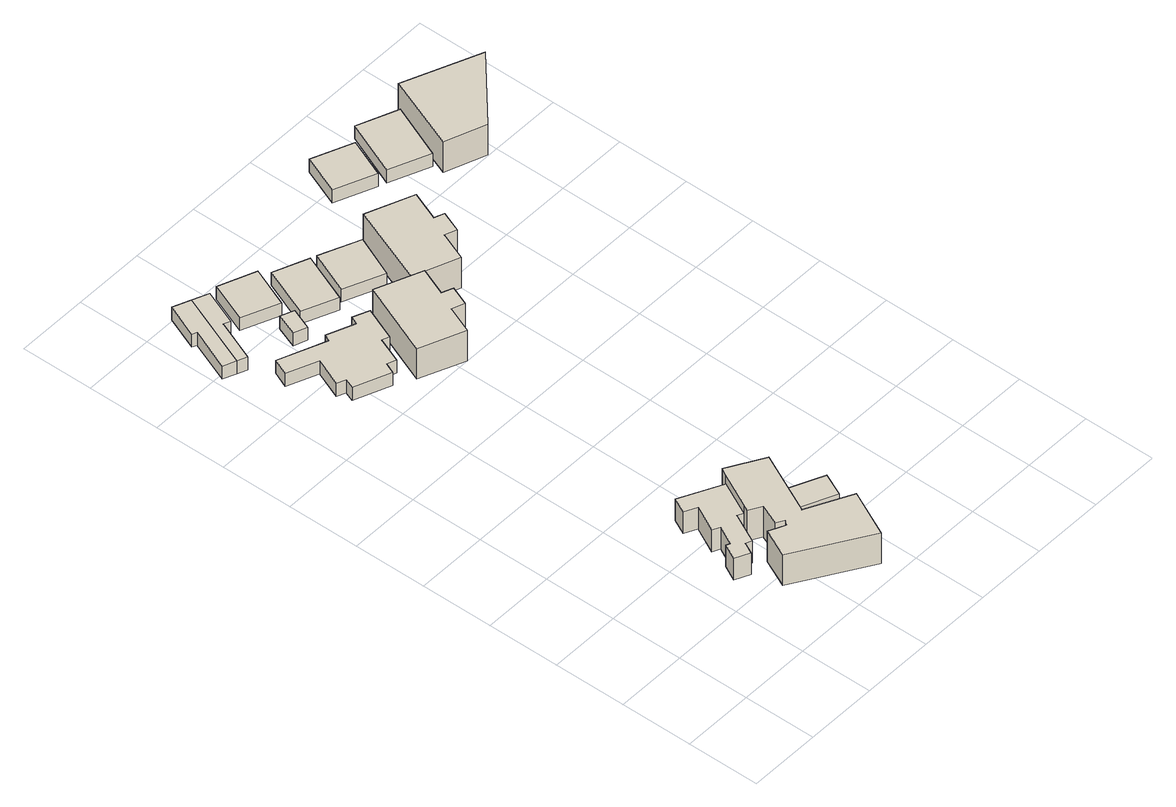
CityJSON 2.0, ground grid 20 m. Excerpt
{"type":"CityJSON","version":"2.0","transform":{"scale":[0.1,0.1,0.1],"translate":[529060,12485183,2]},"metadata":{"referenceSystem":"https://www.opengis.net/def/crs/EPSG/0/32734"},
"CityObjects":{
"building1":{"type":"Building","attributes":{"address":"eldc 310 Victoria Road Woodstock Cape Town","building":"retail","building:levels":2,"operator":"European Light + Design Centre","building_height":6.9,"plus_code":"4FRW3F94+86P","ground_height":23.98,"roof_height":30.88},"geometry":[{"type":"Solid","lod":"1","boundaries":[[[[0,1,2,3]],[[1,4,5,2]],[[4,6,7,5]],[[6,8,9,7]],[[8,10,11,9]],[[10,12,13,11]],[[12,14,15,13]],[[14,16,17,15]],[[16,18,19,17]],[[18,20,21,19]],[[20,22,23,21]],[[22,24,25,23]],[[24,26,27,25]],[[26,0,3,27]],[[3,2,5,7,9,11,13,15,17,19,21,23,25,27]],[[26,24,22,20,18,16,14,12,10,8,6,4,1,0]]]]}]},
"building2":{"type":"Building","attributes":{"building":"retail","building:levels":3,"building_height":9.7,"plus_code":"4FRW3F94+77R","ground_height":23.98,"roof_height":33.68},"geometry":[{"type":"Solid","lod":"1","boundaries":[[[[0,26,28,29]],[[26,30,31,28]],[[30,32,33,31]],[[32,34,35,33]],[[34,36,37,35]],[[36,38,39,37]],[[38,40,41,39]],[[40,42,43,41]],[[42,44,45,43]],[[44,46,47,45]],[[46,48,49,47]],[[48,50,51,49]],[[50,52,53,51]],[[52,0,29,53]],[[29,28,31,33,35,37,39,41,43,45,47,49,51,53]],[[52,50,48,46,44,42,40,38,36,34,32,30,26,0]]]]}]},
"building3":{"type":"Building","attributes":{"address":"32 Ormskirk Street Woodstock Cape Town","building":"house","building:levels":1,"building_height":4.1,"plus_code":"4FRW3F94+Q4V","ground_height":19.64,"roof_height":23.74},"geometry":[{"type":"Solid","lod":"1","boundaries":[[[[54,55,56,57]],[[55,58,59,56]],[[58,60,61,59]],[[60,62,63,61]],[[62,64,65,63]],[[64,54,57,65]],[[57,56,59,61,63,65]],[[64,62,60,58,55,54]]]]}]},
"building4":{"type":"Building","attributes":{"address":"34 Ormskirk Street Woodstock Cape Town","building":"house","building:levels":1,"building_height":4.1,"plus_code":"4FRW3F94+R45","ground_height":19.64,"roof_height":23.74},"geometry":[{"type":"Solid","lod":"1","boundaries":[[[[54,64,65,57]],[[64,66,67,65]],[[66,68,69,67]],[[68,70,71,69]],[[70,72,73,71]],[[72,54,57,73]],[[57,65,67,69,71,73]],[[72,70,68,66,64,54]]]]}]},
"building5":{"type":"Building","attributes":{"building":"service","building:levels":1,"building_height":4.1,"plus_code":"4FRW3F94+78V","ground_height":24.58,"roof_height":28.68},"geometry":[{"type":"Solid","lod":"1","boundaries":[[[[74,75,76,77]],[[75,78,79,76]],[[78,80,81,79]],[[80,74,77,81]],[[77,76,79,81]],[[80,78,75,74]]]]}]},
"building6":{"type":"Building","attributes":{"address":"45 Saint James Street Woodstock Cape Town","building":"house","building:levels":1,"building_height":4.1,"plus_code":"4FRW3F94+P62","ground_height":19.95,"roof_height":24.05},"geometry":[{"type":"Solid","lod":"1","boundaries":[[[[82,83,84,85]],[[83,86,87,84]],[[86,88,89,87]],[[88,90,91,89]],[[90,92,93,91]],[[92,94,95,93]],[[94,96,97,95]],[[96,98,99,97]],[[98,100,101,99]],[[100,102,103,101]],[[102,104,105,103]],[[104,106,107,105]],[[106,108,109,107]],[[108,110,111,109]],[[110,112,113,111]],[[112,82,85,113]],[[85,84,87,89,91,93,95,97,99,101,103,105,107,109,111,113]],[[112,110,108,106,104,102,100,98,96,94,92,90,88,86,83,82]]]]}]},
"building7":{"type":"Building","attributes":{"building":"garage","building:levels":1,"building_height":4.1,"plus_code":"4FRW3F94+Q59","ground_height":19.64,"roof_height":23.74},"geometry":[{"type":"Solid","lod":"1","boundaries":[[[[114,115,116,117]],[[115,118,119,116]],[[118,120,121,119]],[[120,114,117,121]],[[117,116,119,121]],[[120,118,115,114]]]]}]},
"building8":{"type":"Building","attributes":{"address":"38 Ormskirk Street Woodstock Cape Town","building":"house","building:levels":1,"building_height":4.1,"plus_code":"4FRW3F94+R59","ground_height":19.28,"roof_height":23.38},"geometry":[{"type":"Solid","lod":"1","boundaries":[[[[122,123,124,125]],[[123,126,127,124]],[[126,128,129,127]],[[128,122,125,129]],[[125,124,127,129]],[[128,126,123,122]]]]}]},
"building9":{"type":"Building","attributes":{"building":"office","building:levels":3,"building_height":9.7,"plus_code":"4FRW3F94+M7V","ground_height":19.95,"roof_height":29.65},"geometry":[{"type":"Solid","lod":"1","boundaries":[[[[130,131,132,133]],[[131,134,135,132]],[[134,136,137,135]],[[136,138,139,137]],[[138,140,141,139]],[[140,142,143,141]],[[142,144,145,143]],[[144,130,133,145]],[[133,132,135,137,139,141,143,145]],[[144,142,140,138,136,134,131,130]]]]}]},
"building10":{"type":"Building","attributes":{"address":"40 Ormskirk Street Woodstock Cape Town","building":"house","building:levels":1,"building_height":4.1,"plus_code":"4FRW3F94+Q6Q","ground_height":19.28,"roof_height":23.38},"geometry":[{"type":"Solid","lod":"1","boundaries":[[[[146,147,148,149]],[[147,150,151,148]],[[150,152,153,151]],[[152,146,149,153]],[[149,148,151,153]],[[152,150,147,146]]]]}]},
"building11":{"type":"Building","attributes":{"address":"42 Ormskirk Street Woodstock Cape Town","building":"house","building:levels":1,"building_height":4.1,"plus_code":"4FRW3F94+Q7H","ground_height":19.28,"roof_height":23.38},"geometry":[{"type":"Solid","lod":"1","boundaries":[[[[154,155,156,157]],[[155,158,159,156]],[[158,160,161,159]],[[160,154,157,161]],[[157,156,159,161]],[[160,158,155,154]]]]}]},
"building12":{"type":"Building","attributes":{"address":"BHC School of Design 72 Salt River Road Salt River Cape Town","building":"college","building:levels":3,"amenity":"college","building_height":9.7,"plus_code":"4FRW3F94+P8Q","ground_height":18.91,"roof_height":28.61},"geometry":[{"type":"Solid","lod":"1","boundaries":[[[[162,163,164,165]],[[163,166,167,164]],[[166,168,169,167]],[[168,170,171,169]],[[170,172,173,171]],[[172,174,175,173]],[[174,176,177,175]],[[176,162,165,177]],[[165,164,167,169,171,173,175,177]],[[176,174,172,170,168,166,163,162]]]]}]},
"building13":{"type":"Building","attributes":{"address":"35 Ormskirk Street Woodstock Cape Town","building":"house","building:levels":1,"building_height":4.1,"plus_code":"4FRW3F94+VC2","ground_height":18.24,"roof_height":22.34},"geometry":[{"type":"Solid","lod":"1","boundaries":[[[[178,179,180,181]],[[179,182,183,180]],[[182,184,185,183]],[[184,178,181,185]],[[181,180,183,185]],[[184,182,179,178]]]]}]},
"building14":{"type":"Building","attributes":{"address":"37 Ormskirk Street Woodstock Cape Town","building":"house","building:levels":1,"building_height":4.1,"plus_code":"4FRW3F94+RFM","ground_height":17.89,"roof_height":21.99},"geometry":[{"type":"Solid","lod":"1","boundaries":[[[[186,187,188,189]],[[187,190,191,188]],[[190,192,193,191]],[[192,186,189,193]],[[189,188,191,193]],[[192,190,187,186]]]]}]},
"building15":{"type":"Building","attributes":{"address":"70 Salt River Road","building":"industrial","building:levels":3,"building_height":9.7,"plus_code":"4FRW3F94+RG8","ground_height":17.89,"roof_height":27.59},"geometry":[{"type":"Solid","lod":"1","boundaries":[[[[194,195,196,197]],[[195,198,199,196]],[[198,200,201,199]],[[200,194,197,201]],[[197,196,199,201]],[[200,198,195,194]]]]}]}
},
"vertices":[
[404,404,62],[291,460,62],[291,460,131],[404,404,131],[270,418,62],[270,418,131],[303,402,62],[303,402,131],[267,330,62],[267,330,131],[287,320,62],[287,320,131],[261,269,62],[261,269,131],[251,274,62],[251,274,131],[229,232,62],[229,232,131],[268,213,62],[268,213,131],[284,244,62],[284,244,131],[300,236,62],[300,236,131],[341,318,62],[341,318,131],[357,310,62],[357,310,131],
[357,310,159],[404,404,159],[347,292,62],[347,292,159],[380,272,62],[380,272,159],[357,216,62],[357,216,159],[378,204,62],[378,204,159],[370,192,62],[370,192,159],[325,213,62],[325,213,159],[289,135,62],[289,135,159],[489,10,62],[489,10,159],[551,137,62],[551,137,159],[430,198,62],[430,198,159],[512,367,62],[512,367,159],[415,424,62],[415,424,159],
[126,1773,19],[79,1792,19],[79,1792,60],[126,1773,60],[41,1699,19],[41,1699,60],[53,1694,19],[53,1694,60],[6,1578,19],[6,1578,60],[41,1564,19],[41,1564,60],
[67,1553,19],[67,1553,60],[113,1666,19],[113,1666,60],[131,1659,19],[131,1659,60],[170,1755,19],[170,1755,60],
[592,261,69],[499,303,69],[499,303,109],[592,261,109],[471,241,69],[471,241,109],[564,200,69],[564,200,109],
[362,1437,22],[318,1455,22],[318,1455,63],[362,1437,63],[309,1433,22],[309,1433,63],[234,1463,22],[234,1463,63],[226,1445,22],[226,1445,63],[98,1496,22],[98,1496,63],[79,1451,22],[79,1451,63],[161,1418,22],[161,1418,63],[130,1341,22],[130,1341,63],[153,1331,22],[153,1331,63],[143,1305,22],[143,1305,63],[241,1266,22],[241,1266,63],[253,1295,22],[253,1295,63],[278,1286,22],[278,1286,63],[305,1354,22],[305,1354,63],[325,1346,22],[325,1346,63],
[217,1585,19],[194,1525,19],[194,1525,60],[217,1585,60],[230,1512,19],[230,1512,60],[253,1571,19],[253,1571,60],
[199,1761,16],[155,1653,16],[155,1653,56],[199,1761,56],[255,1612,16],[255,1612,56],[300,1721,16],[300,1721,56],
[413,1188,22],[443,1262,22],[443,1262,119],[413,1188,119],[477,1249,22],[477,1249,119],[498,1302,22],[498,1302,119],[468,1314,22],[468,1314,119],[499,1390,22],[499,1390,119],[375,1440,22],[375,1440,119],[292,1237,22],[292,1237,119],
[410,1657,16],[316,1695,16],[316,1695,56],[410,1657,56],[261,1561,16],[261,1561,56],[355,1523,16],[355,1523,56],
[426,1651,16],[377,1537,16],[377,1537,56],[426,1651,56],[485,1491,16],[485,1491,56],[534,1606,16],[534,1606,56],
[594,1360,12],[625,1438,12],[625,1438,109],[594,1360,109],[657,1426,12],[657,1426,109],[679,1483,12],[679,1483,109],[652,1493,12],[652,1493,109],[684,1573,12],[684,1573,109],[557,1623,12],[557,1623,109],[472,1407,12],[472,1407,109],
[729,1725,5],[773,1831,5],[773,1831,46],[729,1725,46],[663,1876,5],[663,1876,46],[620,1770,5],[620,1770,46],
[862,1674,2],[925,1825,2],[925,1825,43],[862,1674,43],[816,1869,2],[816,1869,43],[753,1719,2],[753,1719,43],
[863,1643,2],[973,1603,2],[973,1603,99],[863,1643,99],[1150,1761,2],[1150,1761,99],[942,1846,2],[942,1846,99]
]}
